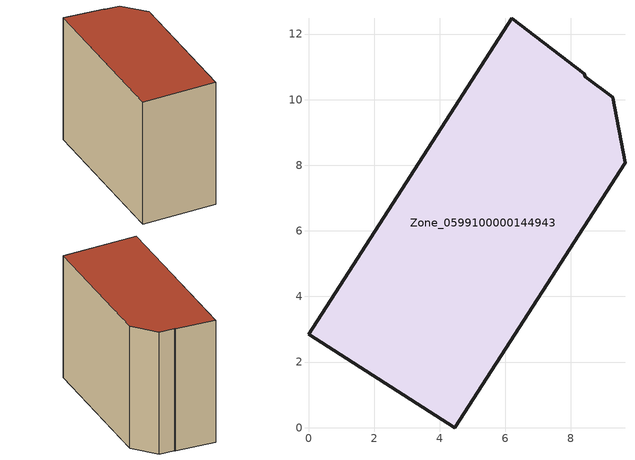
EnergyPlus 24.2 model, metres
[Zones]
Zone_0599100000144943
 floor ground (C_G): 6.2,12.48 8.4,10.79 8.44,10.7 9.27,10.08 9.65,8.08 4.46,0 0,2.84 z0
 wall outside (C_F): 8.4,10.79 6.2,12.48 0,2.84 4.46,0 9.65,8.08 9.27,10.08 8.44,10.7 8.4,10.79 z0:9.34
 roof outside (C_R): 9.65,8.08 9.27,10.08 8.44,10.7 8.4,10.79 6.2,12.48 0,2.84 4.46,0 z9.34
[BUILDING]
Pand.0599100000144943: North Axis=0; Terrain=City; Loads Convergence Tolerance Value=0.04; Temperature Convergence Tolerance Value=0.4; Solar Distribution=FullExterior; Maximum Number of Warmup Days=25; Minimum Number of Warmup Days=1
[Site:Location]
Rotterdam.The.Hague.AP_ZH_NLD Design_Conditions: Latitude=51.96; Longitude=4.45; Time Zone=1; Elevation=-4.5
[SITE:GROUNDTEMPERATURE:BUILDINGSURFACE]
18, 18, 18, 18, 18, 18, 18, 18, 18, 18, 18, 18
[MATERIAL] Thermal Absorptance=0.9; Solar Absorptance=0.7; Visible Absorptance=0.7
Name | Roughness | Thickness | Conductivity | Density | Specific Heat
G.TC.1946 | MediumSmooth | 0.15 | 1 | 540 | 1210
F.TC.1946 | Rough | 0.3 | 0.857143 | 1920 | 840
R.TC.1946 | MediumRough | 0.2 | 0.909091 | 1500 | 1000
[CONSTRUCTION]
C_G: G.TC.1946
C_F: F.TC.1946
C_R: R.TC.1946
[ZONE]
Zone_0599100000144943: Type=1; Multiplier=1; Ceiling Height=Autocalculate; Volume=Autocalculate; Floor Area=autocalculate; Part of Total Floor Area=Yes
[ZONEINFILTRATION:DESIGNFLOWRATE]
Infil_Zone_0599100000144943: Zone or ZoneList or Space or SpaceList=Zone_0599100000144943; Schedule=AlwaysOn; Design Flow Rate Calculation Method=Flow/Area; Flow Rate per Floor Area=0.003; Constant Term Coefficient=1; Temperature Term Coefficient=0; Velocity Term Coefficient=0; Velocity Squared Term Coefficient=0
[HVACTEMPLATE:ZONE:IDEALLOADSAIRSYSTEM]
Zone_0599100000144943: Maximum Heating Supply Air Temperature=50; Minimum Cooling Supply Air Temperature=13; Maximum Heating Supply Air Humidity Ratio=0.0156; Minimum Cooling Supply Air Humidity Ratio=0.0077; Heating Limit=NoLimit; Cooling Limit=NoLimit; Dehumidification Control Type=ConstantSensibleHeatRatio; Cooling Sensible Heat Ratio=0.7; Dehumidification Setpoint=60; Humidification Control Type=None; Humidification Setpoint=30; Outdoor Air Method=None; Outdoor Air Flow Rate per Person=0.00944; Outdoor Air Flow Rate per Zone Floor Area=0; Outdoor Air Flow Rate per Zone=0; Demand Controlled Ventilation Type=None; Outdoor Air Economizer Type=NoEconomizer; Heat Recovery Type=None; Sensible Heat Recovery Effectiveness=0.7; Latent Heat Recovery Effectiveness=0.65
[ZONECONTROL:THERMOSTAT]
ThermostatControl_Zone_0599100000144943: Zone or ZoneList=Zone_0599100000144943; Control Type Schedule=DualSetpointControlType; Control 1=Thermostat_Zone_0599100000144943; Temperature Difference Between Cutout And Setpoint=0
[THERMOSTATSETPOINT:DUALSETPOINT]
Thermostat_Zone_0599100000144943: Heating Setpoint Temperature Schedule=HeatingSetpoint_Zone_0599100000144943; Cooling Setpoint Temperature Schedule=CoolingSetpoint_Zone_0599100000144943
[SCHEDULE:COMPACT]
HeatingSetpoint_Zone_0599100000144943: Through: 12/31, For: AllDays, Until: 24:00, 21
CoolingSetpoint_Zone_0599100000144943: Through: 12/31, For: AllDays, Until: 24:00, 24
DualSetpointControlType: Through: 12/31, For: AllDays, Until: 24:00, 4
AlwaysOn: Through: 12/31, For: AllDays, Until: 24:00, 1
